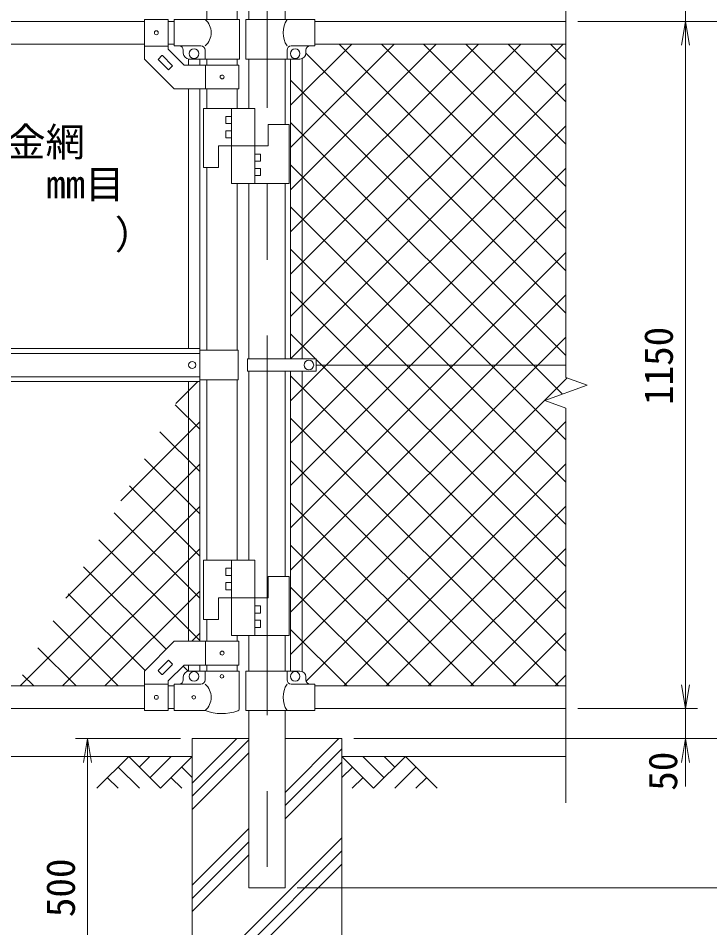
# Model space of a CAD drawing. Units: millimetres, scale not verified. Extents: x -4200 to 4200, y -2970 to 2970.
# Drawn here: x 2068 to 3225, y -905 to 617 of the extents above; entities that cross this region are included whole.
import ezdxf
from ezdxf.enums import TextEntityAlignment as Align

# ---------------------------------------------------------------- set-up
doc = ezdxf.new("R2010")
doc.units = ezdxf.units.MM
doc.header["$LTSCALE"] = 20
doc.linetypes.add('USER1', pattern=[50.8, 31.75, -6.35, 6.35, -6.35])
for name, color, linetype, lineweight in [('0-0_D-STR-TXT', 7, 'Continuous', 9), ('0-3_D-STR4', 7, 'Continuous', 9), ('0-4_D-BMK', 2, 'USER1', 13), ('0-5_D-STR1', 1, 'Continuous', 18), ('0-6_D-BGD', 7, 'Continuous', 9), ('0-7_D-DCR-HCH', 7, 'Continuous', 9), ('0-8_D-STR3', 3, 'Continuous', 13), ('0-9_D-STR-DIM', 7, 'Continuous', 9), ('0-A_0', 7, 'Continuous', 9), ('0-B_D-STR2', 7, 'Continuous', 9)]:
    doc.layers.add(name, color=color, linetype=linetype, lineweight=lineweight)
doc.styles.add('ＭＳ ゴシック', font='')
doc.styles.get('ＭＳ ゴシック').set_extended_font_data('MS Gothic')

# ---------------------------------------------------------------- blocks, each defined once
blk = doc.blocks.new('_Open')
at = {"layer": '0-A_0'}
blk.add_line((-20, 3.33), (0, 0), dxfattribs=at)
blk.add_lwpolyline([(-20, -3.33), (0, 0), (-20, 0)], dxfattribs=at)

msp = doc.modelspace()

# ---------------------------------------------------------------- linework, layer by layer
at = {"layer": '0-3_D-STR4'}
for p, q in [((2359.22, -588.63), (2359.22, -1088.63)), ((2453.97, -588.63), (2359.22, -588.63)), ((2609.22, -588.63), (2514.47, -588.63)), ((2609.22, -588.63), (2609.22, -1088.63))]:
    msp.add_line(p, q, dxfattribs=at)
at = {"layer": '0-4_D-BMK'}
msp.add_line((2484.22, 1101.52), (2484.22, -868.63), dxfattribs=at)
at = {"layer": '0-5_D-STR1'}
for p, q in [((2383.67, 1050.37), (2383.67, 614.37)), ((2434.47, 1050.37), (2434.47, 614.37)), ((2453.97, 1050.37), (2453.97, 614.37)), ((2514.47, 1050.37), (2514.47, 614.37)), ((1644.87, 611.37), (2279.07, 611.37)), ((2319.07, 611.37), (2329.07, 611.37)), ((2564.22, 611.37), (2984.22, 611.37)), ((1644.87, 573.37), (2279.07, 573.37)), ((2319.07, 573.37), (2329.07, 573.37)), ((2564.22, 573.37), (2984.22, 573.37)), ((2383.67, 548.37), (2383.67, 538.37)), ((2434.47, 548.37), (2434.47, 538.37)), ((2453.97, 548.37), (2453.97, 465.87)), ((2514.47, 548.37), (2514.47, 438.87)), ((2383.67, 498.37), (2383.67, 465.87)), ((2434.47, 498.37), (2434.47, 465.87)), ((2383.67, 366.87), (2383.67, 61.37)), ((2434.47, 339.87), (2434.47, 61.37)), ((2453.97, 339.87), (2453.97, 46.87)), ((2514.47, 339.87), (2514.47, 46.87)), ((2453.97, 25.87), (2453.97, -290.23)), ((2514.47, 25.87), (2514.47, -317.23)), ((2383.67, 11.37), (2383.67, -290.23)), ((2434.47, 11.37), (2434.47, -290.23)), ((2383.67, -389.23), (2383.67, -425.63)), ((2434.47, -416.23), (2434.47, -425.63)), ((2453.97, -416.23), (2453.97, -475.63)), ((2514.47, -416.23), (2514.47, -475.63)), ((2383.67, -465.63), (2383.67, -475.63)), ((2434.47, -465.63), (2434.47, -475.63)), ((1644.87, -500.63), (2279.07, -500.63)), ((2319.07, -500.63), (2329.07, -500.63)), ((2564.22, -500.63), (2984.22, -500.63)), ((1644.87, -538.63), (2279.07, -538.63)), ((2319.07, -538.63), (2329.07, -538.63)), ((2453.97, -541.63), (2453.97, -838.63)), ((2514.47, -541.63), (2514.47, -838.63)), ((2564.22, -538.63), (2984.22, -538.63))]:
    msp.add_line(p, q, dxfattribs=at)
msp.add_lwpolyline([(2514.47, -541.63), (2514.47, -838.63), (2453.97, -838.63)], dxfattribs=at)
at = {"layer": '0-6_D-BGD'}
for p, q in [((609.22, -618.63), (2359.22, -618.63)), ((2984.22, -618.63), (2609.22, -618.63))]:
    msp.add_line(p, q, dxfattribs=at)
at = {"layer": '0-7_D-DCR-HCH'}
for p, q in [((2359.22, -663.23), (2433.82, -588.63)), ((2359.22, -685.33), (2453.97, -590.58)), ((2514.47, -678.69), (2604.52, -588.63)), ((2514.47, -700.79), (2609.22, -606.04)), ((2252.79, -618.63), (2199.58, -671.84)), ((2252.79, -618.63), (2306, -671.84)), ((2270.53, -636.37), (2288.27, -618.63)), ((2288.27, -654.11), (2323.74, -618.63)), ((2306, -671.84), (2359.22, -618.63)), ((2359.22, -707.43), (2453.97, -612.68)), ((2662.43, -671.84), (2609.22, -618.63)), ((2680.16, -654.11), (2644.69, -618.63)), ((2715.64, -618.63), (2662.43, -671.84)), ((2697.99, -636.46), (2680.16, -618.63)), ((2715.64, -618.63), (2768.85, -671.84)), ((2235.05, -636.37), (2270.69, -671.84)), ((2341.48, -636.37), (2359.22, -654.03)), ((2514.47, -722.89), (2609.22, -628.14)), ((2626.95, -636.37), (2609.22, -654.03)), ((2733.38, -636.37), (2697.74, -671.84)), ((2217.32, -654.11), (2235.14, -671.84)), ((2323.74, -654.11), (2341.56, -671.84)), ((2644.69, -654.11), (2626.87, -671.84)), ((2751.11, -654.11), (2733.3, -671.84)), ((2359.22, -833.94), (2453.97, -739.19)), ((2359.22, -1004.65), (2609.22, -754.65)), ((2359.22, -856.04), (2453.97, -761.29)), ((2359.22, -1026.75), (2609.22, -776.75)), ((2359.22, -878.14), (2453.97, -783.39)), ((2359.22, -1048.84), (2609.22, -798.84))]:
    msp.add_line(p, q, dxfattribs=at)
at = {"layer": '0-8_D-STR3'}
for p, q in [((2279.07, 614.62), (2279.07, 548.37)), ((2319.07, 614.62), (2279.07, 614.62)), ((2319.07, 614.62), (2319.07, 564.94)), ((2329.07, 614.37), (2438.42, 614.37)), ((2329.07, 570.37), (2329.07, 614.37)), ((2438.42, 614.37), (2438.42, 548.37)), ((2448.52, 614.37), (2564.22, 614.37)), ((2448.52, 548.37), (2448.52, 614.37)), ((2564.22, 570.37), (2564.22, 614.37)), ((2319.07, 570.12), (2279.07, 570.12)), ((2345.63, 538.37), (2319.07, 564.94)), ((2329.07, 570.37), (2373.52, 570.37)), ((2344.07, 558.37), (2344.07, 563.37)), ((2380.52, 548.37), (2380.52, 563.37)), ((2517.62, 548.37), (2517.62, 563.37)), ((2524.62, 570.37), (2564.22, 570.37)), ((2549.22, 558.37), (2549.22, 563.37)), ((2308.05, 554.03), (2302.4, 548.38)), ((2325.73, 537.77), (2309.47, 554.03)), ((2352.57, 548.37), (2352.57, 538.37)), ((2438.42, 548.37), (2354.07, 548.37)), ((2371.57, 548.37), (2371.57, 538.37)), ((2448.52, 548.37), (2539.22, 548.37)), ((2523.72, 548.37), (2523.72, 46.87)), ((2542.72, 549), (2542.72, 46.87)), ((2318.66, 530.7), (2302.4, 546.96)), ((2325.73, 536.36), (2320.08, 530.7)), ((2436.77, 538.37), (2345.63, 538.37)), ((2381.37, 538.37), (2381.37, 498.37)), ((2436.77, 538.37), (2436.77, 498.37)), ((2352.57, 498.37), (2352.57, 63.87)), ((2371.57, 498.37), (2371.57, 63.87)), ((2463.97, 465.87), (2377.97, 465.87)), ((2377.97, 465.87), (2377.97, 366.87)), ((2424.97, 465.87), (2424.97, 339.87)), ((2463.97, 465.87), (2463.97, 339.87)), ((2415.47, 452.37), (2415.47, 440.37)), ((2424.97, 452.37), (2415.47, 452.37)), ((2424.97, 440.37), (2415.47, 440.37)), ((2415.47, 428.37), (2415.47, 416.37)), ((2424.97, 428.37), (2415.47, 428.37)), ((2520.97, 438.87), (2485.97, 438.87)), ((2485.97, 438.87), (2485.97, 402.87)), ((2520.97, 438.87), (2520.97, 339.87)), ((2424.97, 416.37), (2415.47, 416.37)), ((2485.97, 402.87), (2402.97, 402.87)), ((2402.97, 402.87), (2402.97, 366.87)), ((2463.97, 389.37), (2473.47, 389.37)), ((2473.47, 377.37), (2473.47, 389.37)), ((2402.97, 366.87), (2377.97, 366.87)), ((2463.97, 377.37), (2473.47, 377.37)), ((2463.97, 365.37), (2473.47, 365.37)), ((2473.47, 353.37), (2473.47, 365.37)), ((2463.97, 353.37), (2473.47, 353.37)), ((2520.97, 339.87), (2424.97, 339.87)), ((1551.97, 63.87), (2371.97, 63.87)), ((2371.97, 63.87), (2371.97, 8.87)), ((2371.97, 61.37), (2436.07, 61.37)), ((2436.07, 61.37), (2436.07, 11.37)), ((1551.97, 55.87), (2371.97, 55.87)), ((2451.42, 25.87), (2451.42, 46.87)), ((2566.21, 46.87), (2451.42, 46.87)), ((2566.21, 25.87), (2566.21, 46.87)), ((2566.21, 36.37), (2984.22, 36.37)), ((1551.97, 16.87), (2371.97, 16.87)), ((2566.21, 25.87), (2451.42, 25.87)), ((2523.72, 25.87), (2523.72, -475.63)), ((2542.72, 25.87), (2542.72, -476.27)), ((1551.97, 8.87), (2371.97, 8.87)), ((2352.57, 8.87), (2352.57, -425.63)), ((2371.57, 8.87), (2371.57, -425.63)), ((2371.97, 11.37), (2436.07, 11.37)), ((2463.97, -290.23), (2377.97, -290.23)), ((2377.97, -290.23), (2377.97, -389.23)), ((2415.47, -303.73), (2415.47, -315.73)), ((2424.97, -303.73), (2415.47, -303.73)), ((2424.97, -290.23), (2424.97, -416.23)), ((2463.97, -290.23), (2463.97, -416.23)), ((2424.97, -315.73), (2415.47, -315.73)), ((2520.97, -317.23), (2485.97, -317.23)), ((2485.97, -317.23), (2485.97, -353.23)), ((2520.97, -317.23), (2520.97, -416.23)), ((2415.47, -327.73), (2415.47, -339.73)), ((2424.97, -327.73), (2415.47, -327.73)), ((2424.97, -339.73), (2415.47, -339.73)), ((2485.97, -353.23), (2402.97, -353.23)), ((2402.97, -353.23), (2402.97, -389.23)), ((2463.97, -366.73), (2473.47, -366.73)), ((2463.97, -378.73), (2473.47, -378.73)), ((2473.47, -378.73), (2473.47, -366.73)), ((2402.97, -389.23), (2377.97, -389.23)), ((2463.97, -390.73), (2473.47, -390.73)), ((2473.47, -402.73), (2473.47, -390.73)), ((2463.97, -402.73), (2473.47, -402.73)), ((2381.37, -465.63), (2381.37, -425.63)), ((2520.97, -416.23), (2424.97, -416.23)), ((2436.77, -465.63), (2436.77, -425.63)), ((2318.66, -457.97), (2302.4, -474.23)), ((2325.73, -465.04), (2309.47, -481.3)), ((2345.63, -465.63), (2319.07, -492.2)), ((2325.73, -463.62), (2320.08, -457.97)), ((2436.77, -465.63), (2345.63, -465.63)), ((2352.57, -465.63), (2352.57, -475.75)), ((2371.57, -465.63), (2371.57, -475.63)), ((2279.07, -541.88), (2279.07, -475.63)), ((2308.05, -481.3), (2302.4, -475.64)), ((2344.07, -490.63), (2344.07, -485.63)), ((2380.52, -475.63), (2354.07, -475.63)), ((2437.62, -475.63), (2380.52, -475.63)), ((2380.52, -475.63), (2380.52, -490.63)), ((2437.62, -475.63), (2437.62, -539.33)), ((2448.52, -475.63), (2539.22, -475.63)), ((2448.52, -475.63), (2448.52, -541.63)), ((2517.62, -475.63), (2517.62, -490.63)), ((2549.22, -485.63), (2549.22, -490.63)), ((2319.07, -497.38), (2279.07, -497.38)), ((2319.07, -541.88), (2319.07, -492.2)), ((2329.07, -497.63), (2373.52, -497.63)), ((2329.07, -541.63), (2329.07, -497.63)), ((2524.62, -497.63), (2564.22, -497.63)), ((2564.22, -497.63), (2564.22, -541.63)), ((2319.07, -541.88), (2279.07, -541.88)), ((2329.07, -541.63), (2380.52, -541.63)), ((2448.52, -541.63), (2564.22, -541.63))]:
    msp.add_line(p, q, dxfattribs=at)
for points in [[(2436.77, 498.37), (2329.07, 498.37), (2279.07, 548.37)], [(2436.77, -425.63), (2329.07, -425.63), (2279.07, -475.63)]]:
    msp.add_lwpolyline(points, dxfattribs=at)
for centre, radius in [((2299.07, 592.37), 3.25), ((2362.07, 557.37), 8), ((2531.22, 557.37), 8), ((2409.07, 518.37), 3.25), ((2359.07, 36.37), 6), ((2554.21, 36.37), 8), ((2409.07, -445.63), 3.25), ((2362.07, -484.63), 8), ((2408.67, -484.63), 3), ((2531.22, -484.63), 8), ((2299.07, -519.63), 3.25), ((2361.67, -519.63), 3)]:
    msp.add_circle(centre, radius, dxfattribs=at)
for centre, radius, start, end in [((2362.32, 592.37), 28.55, 309.59418, 50.40582), ((2551.83, 592.37), 40.68, 147.25964, 212.74036), ((2337.07, 563.37), 7, 0, 90), ((2373.52, 563.37), 7, 0, 90), ((2524.62, 563.37), 7, 90, 180), ((2556.22, 563.37), 7, 90, 180), ((2303.1, 547.67), 1, 135, 225), ((2308.76, 553.33), 1, 45, 135), ((2354.07, 558.37), 10, 180, 270), ((2539.22, 558.37), 10, 270, 0), ((2325.03, 537.06), 1, 315, 45), ((2319.37, 531.41), 1, 225, 315), ((2319.37, -458.67), 1, 45, 135), ((2325.03, -464.33), 1, 315, 45), ((2303.1, -474.94), 1, 135, 225), ((2308.76, -480.59), 1, 225, 315), ((2354.07, -485.63), 10, 90, 180), ((2539.22, -485.63), 10, 0, 90), ((2337.07, -490.63), 7, 270, 0), ((2373.52, -490.63), 7, 270, 0), ((2362.32, -519.63), 28.55, 309.59418, 50.40582), ((2551.83, -519.63), 40.68, 147.25964, 212.74036), ((2524.62, -490.63), 7, 180, 270), ((2556.22, -490.63), 7, 180, 270), ((2409.07, -466.9), 80, 249.0916, 289.22051), ((2434.32, -539.33), 3.3, 289.22051, 0)]:
    msp.add_arc(centre, radius, start, end, dxfattribs=at)
at = {"layer": '0-9_D-STR-DIM'}
for p, q in [((2984.22, 1101.52), (2984.22, 15.59)), ((3184.22, 611.37), (3184.22, 711.37)), ((3004.22, 611.37), (3204.22, 611.37)), ((3004.22, 611.37), (3334.22, 611.37)), ((3024.22, 611.37), (3204.22, 611.37)), ((3024.22, 611.37), (3334.22, 611.37)), ((3184.22, 571.37), (3184.22, -498.63)), ((3184.22, 571.37), (3184.22, 531.37)), ((3019.45, 2.77), (2984.22, 15.59)), ((2948.98, -22.88), (3019.45, 2.77)), ((2984.22, -35.71), (2948.98, -22.88)), ((2984.22, -35.71), (2984.22, -695.94)), ((3184.22, -498.63), (3184.22, -458.63)), ((3004.22, -538.63), (3204.22, -538.63)), ((3024.22, -538.63), (3204.22, -538.63)), ((3184.22, -538.63), (3184.22, -588.63)), ((2339.22, -588.63), (2164, -588.63)), ((2629.22, -588.63), (3204.22, -588.63)), ((2629.22, -588.63), (3334.22, -588.63)), ((2649.22, -588.63), (3334.22, -588.63)), ((2184, -628.63), (2184, -1048.63)), ((3184.22, -628.63), (3184.22, -668.63)), ((2534.47, -838.63), (3334.22, -838.63)), ((2534.47, -838.63), (3464.22, -838.63))]:
    msp.add_line(p, q, dxfattribs=at)
at = {"layer": '0-B_D-STR2'}
for p, q in [((2523.72, 471.19), (2625.89, 573.37)), ((2523.72, 400.48), (2696.6, 573.37)), ((2523.72, 329.77), (2767.31, 573.37)), ((2523.72, 259.06), (2838.03, 573.37)), ((2523.72, 188.35), (2908.74, 573.37)), ((2523.72, 117.64), (2979.45, 573.37)), ((2984.22, 193.91), (2604.76, 573.37)), ((2984.22, 264.62), (2675.47, 573.37)), ((2984.22, 335.34), (2746.18, 573.37)), ((2984.22, 406.05), (2816.89, 573.37)), ((2984.22, 476.76), (2887.6, 573.37)), ((2984.22, 547.47), (2958.32, 573.37)), ((2984.22, 123.2), (2549.21, 558.2)), ((2984.22, 52.49), (2523.72, 512.99)), ((2523.72, 46.93), (2984.22, 507.43)), ((2978.23, -12.24), (2523.72, 442.28)), ((2523.72, -23.79), (2984.22, 436.71)), ((2984.22, -88.93), (2523.72, 371.57)), ((2523.72, -94.5), (2984.22, 366)), ((2984.22, -159.64), (2523.72, 300.86)), ((2523.72, -165.21), (2984.22, 295.29)), ((2984.22, -230.35), (2523.72, 230.15)), ((2523.72, -235.92), (2984.22, 224.58)), ((2983.79, -300.63), (2523.72, 159.44)), ((2523.72, -306.63), (2984.22, 153.87)), ((2984.22, -371.77), (2523.72, 88.73)), ((2523.72, -377.34), (2984.22, 83.16)), ((2984.22, -442.48), (2523.72, 18.02)), ((2331.66, -28.11), (2368.64, 8.87)), ((2523.72, -448.05), (2986.52, 14.75)), ((2371.57, -71.11), (2330.54, -30.09)), ((2239.68, -190.8), (2371.57, -58.92)), ((2971.65, -500.63), (2523.72, -52.69)), ((2549.59, -492.89), (2984.22, -58.26)), ((2371.57, -141.82), (2305, -75.26)), ((2371.57, -212.54), (2279.46, -120.43)), ((2147.71, -353.48), (2371.57, -129.63)), ((2900.94, -500.63), (2524.24, -123.93)), ((2612.55, -500.63), (2984.22, -128.97)), ((2371.57, -283.25), (2253.93, -165.61)), ((2830.23, -500.63), (2523.72, -194.11)), ((2071.27, -500.63), (2371.57, -200.34)), ((2371.57, -353.96), (2228.39, -210.78)), ((2683.26, -500.63), (2984.22, -199.68)), ((2371.57, -424.67), (2202.85, -255.95)), ((2141.98, -500.63), (2371.57, -271.05)), ((2759.52, -500.63), (2523.72, -264.82)), ((2753.97, -500.63), (2984.22, -270.39)), ((2315.44, -439.26), (2177.31, -301.12)), ((2280.09, -474.61), (2151.77, -346.3)), ((2212.69, -500.63), (2371.57, -341.76)), ((2688.81, -500.63), (2523.72, -335.54)), ((2824.69, -500.63), (2984.22, -341.1)), ((2235.4, -500.63), (2126.23, -391.47)), ((2618.1, -500.63), (2523.72, -406.25)), ((2358.4, -425.63), (2371.57, -412.47)), ((2895.4, -500.63), (2984.22, -411.81)), ((2164.69, -500.63), (2100.7, -436.64)), ((2352.03, -475.84), (2343.73, -467.54)), ((2093.98, -500.63), (2075.16, -481.81)), ((2966.11, -500.63), (2984.22, -482.52))]:
    msp.add_line(p, q, dxfattribs=at)

# ---------------------------------------------------------------- block references
at = {"layer": '0-9_D-STR-DIM', "xscale": 2, "yscale": 2}
for p, rotation in [((3184.22, 611.37), 90), ((3184.22, 611.37), 90), ((3184.22, -538.63), 270), ((3184.22, -538.63), 270), ((2184, -588.63), 90), ((3184.22, -588.63), 90)]:
    msp.add_blockref('_Open', p, dxfattribs=dict(at, rotation=rotation))

# ---------------------------------------------------------------- texts
at = {"layer": '0-0_D-STR-TXT', "style": 'ＭＳ ゴシック'}
for s, p in [('菱形金網', (1917.06, 371.09)), ('φ   x   mm目', (1835.84, 300.65)), ('（\u3000\u3000   \u3000\u3000）', (1803.36, 216.18))]:
    msp.add_text(s, height=48.09, dxfattribs=at).set_placement(p, align=Align.BOTTOM_LEFT)
at = {"layer": '0-9_D-STR-DIM', "style": 'ＭＳ ゴシック'}
for s, p in [('1150', (3177.47, -30.53)), ('50', (3184.75, -676.01)), ('500', (2177.25, -887.51))]:
    msp.add_text(s, height=48.09, rotation=90, dxfattribs=at).set_placement(p, align=Align.BOTTOM_LEFT)

doc.saveas('drawing.dxf')
